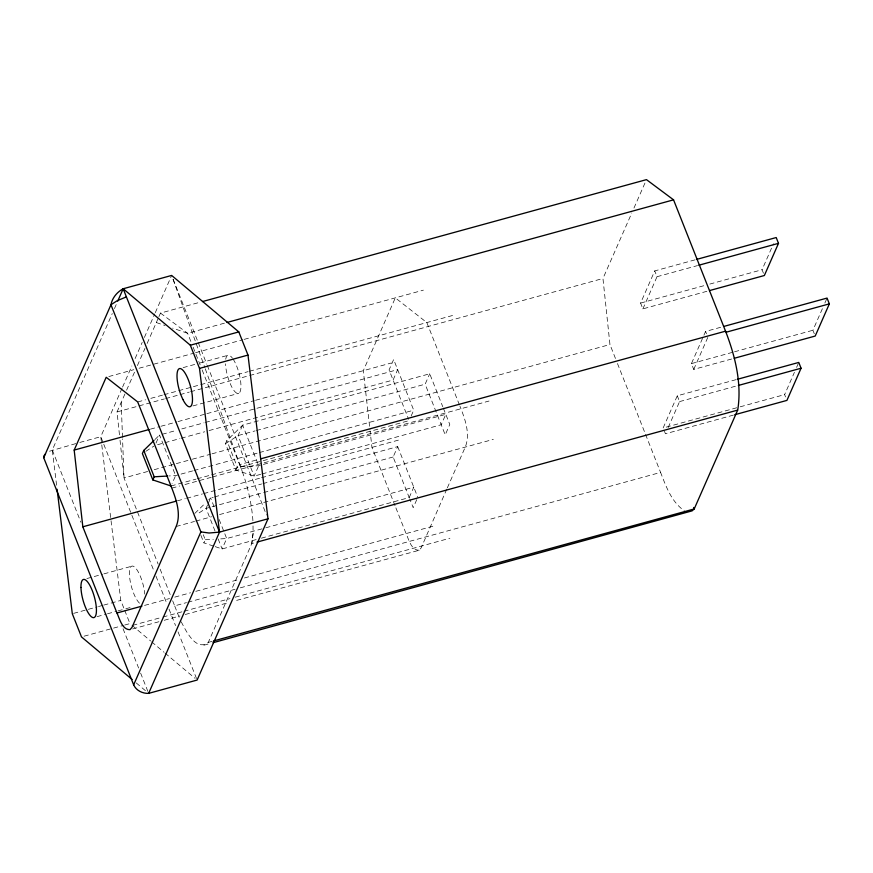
<?xml version="1.0" encoding="UTF-8"?>
<svg xmlns="http://www.w3.org/2000/svg" width="873" height="873" viewBox="0 0 873 873"><rect width="100%" height="100%" fill="white"/><g stroke="black" fill="none" stroke-linecap="round" stroke-linejoin="round"><path stroke-width="0.65" stroke-dasharray="4.37 3.27" d="M181.224 621.816C185.927 630.721 195.934 651.858 208.287 642.397L251.795 543.552L253.083 533.403L252.995 522.25M253.083 533.403L251.795 543.552L255.734 542.46M56.592 485.192L52.293 450.01L112.268 313.56M114.45 308.595L116.633 303.64M122.034 388.321L100.766 436.696L120.78 600.417L124.162 608.961M122.58 387.077L131.845 365.994M135.119 358.552L142.201 342.423M144.383 337.458L154.75 313.898M155.296 312.654L171.643 275.442M119.459 434.852L117.037 411.936L126.05 391.42M126.596 390.187L135.25 370.512M137.41 365.591L144.973 348.371M147.133 343.449L158.406 317.827M158.919 316.637L160.479 313.101L199.884 302.276M155.994 443.113L159.552 435.027L175.615 475.589L172.057 483.675M260.667 474.323L254.13 476.123L235.906 470.056L225.474 443.691L226.849 440.57L242.639 425.162L429.723 373.775L442.775 406.731M207.578 504.921L206.061 508.392L196.894 514.295M208.09 503.765L210.633 497.981L213.252 497.261M213.612 546.116L203.9 542.875L205.275 539.754L203.278 534.734M235.906 470.056L237.281 466.935L226.849 440.57M261.365 538.172L409.197 497.566L393.134 457.005L397.706 446.605L262.959 483.609M411.172 415.974L413.715 410.19L393.647 359.49L389.074 369.901L408.64 419.324M443.277 407.997L449.791 424.474L445.219 434.885L425.151 384.185L429.723 373.775M409.197 497.566L413.769 487.167L263.319 528.481M416.77 499.618L413.213 507.715L409.699 498.832M446.801 489.098L421.135 547.928L419.149 550.263L233.844 601.159M447.347 487.865L465.265 447.096C470.634 433.837 464.949 418.8 459.951 406.207M615.465 358.454L609.954 344.529L602.959 278.487L631.779 212.99M633.962 208.047L645.376 182.097M706.879 291.309L642.877 308.878L640.586 303.084L654.728 270.914L695.224 259.794M642.877 308.878L657.02 276.708L654.728 270.914M736.07 379.657L677.284 395.796L663.142 427.977L738.907 407.167M731.607 359.01L693.729 369.41L691.427 363.615L703.398 336.389M703.944 335.156L705.58 331.445L721.251 327.135M668.161 427.584L679.587 401.591L677.284 395.796M693.729 369.41L707.872 337.24M763.439 273.205L762.064 269.724L773.489 243.742M785.547 396.931L784.631 394.607L794.419 372.334M796.591 367.38L798.773 362.437M814.291 333.737L812.916 330.256L822.704 307.983M824.876 303.029L827.058 298.075M154.914 439.556L159.552 435.027M194.832 513.389L205.057 503.426M208.767 499.793L210.633 497.981L215.151 509.396M145.824 451.341L153.834 446.168M225.474 443.691L238.067 435.562L255.08 430.891M49.575 451.21L78.494 442.818M224.405 323.185L187.63 333.29L172.603 328.128M108.819 376.547L133.798 369.683M139.047 368.242L194.243 353.085M195.563 352.725L242.869 339.728M244.189 339.368L423.383 290.152M183.123 367.62L194.908 364.39M200.146 362.95L227.657 355.387M137.705 401.951L145.584 399.79M150.843 398.35L162.673 395.098M163.982 394.738L199.47 384.993M200.779 384.633L248.096 371.636M249.405 371.276L454.888 314.847M117.037 411.936L164.32 398.95M165.63 398.59L178.758 394.978M180.078 394.618L189.266 392.097M190.587 391.737L248.369 375.87M249.678 375.51L602.959 278.487M657.02 276.708L697.516 265.588M192.922 405.923L238.776 393.33M79.803 442.458L100.766 436.696L103.276 443.037M150.407 429.156L159.606 426.635M160.916 426.275L176.695 421.943M178.005 421.583L205.602 413.998M206.912 413.638L254.229 400.642M255.538 400.281L391.366 362.982M162.171 434.307L176.564 430.356M181.791 428.916L204.042 422.805M205.341 422.445L397.662 369.628L393.09 380.039L206.006 431.415M640.586 303.084L704.587 285.515M709.814 284.074L762.064 269.724M157.598 444.706L179.838 438.606M181.148 438.246L204.697 431.775M256.389 430.531L425.151 384.185M147.668 471.485L124.031 477.978L158.122 564.078M154.237 469.685L191.012 459.591M192.322 459.231L210.709 454.178M212.019 453.818L609.954 344.529M192.627 470.918L175.615 475.589L168.926 475.96M193.926 470.558L258.037 452.945M259.346 452.585L413.715 410.19M202.132 369.912L239.628 464.622L258.015 459.58M171.043 485.988L195.901 479.157M197.211 478.797L210.284 475.207M211.593 474.847L409.142 420.6M171.828 488.149L179.707 485.977M184.967 484.537L211.255 477.313M212.565 476.953L489.011 401.034M261.976 473.963L441.203 424.747L445.787 414.337L258.703 465.713L237.281 466.935M177.448 500.818L185.327 498.647M186.647 498.287L202.416 493.954M203.725 493.594L260.241 478.077M261.551 477.717L400.009 439.686M691.427 363.615L733.233 352.135M734.542 351.775L812.916 330.256M214.551 496.912L261.649 483.969M393.134 457.005L206.061 508.392L215.096 531.199M176.15 526.495L194.548 521.443M195.858 521.083L211.626 516.751M219.516 514.59L493.332 439.392M679.587 401.591L737.052 385.801M262.009 528.842L226.685 538.543L218.654 539.001M86.885 578.548L102.599 574.238M103.909 573.877L131.419 566.315M256.127 539.601L222.113 548.953L214.834 546.52M740.217 406.807L784.631 394.607M733.364 415.111L665.444 433.772L664.058 430.291M73.616 613.37L97.198 606.899M98.507 606.539L102.436 605.458M103.756 605.098L120.78 600.417M97.034 616.654L106.211 614.145M107.521 613.784L116.687 611.264M117.997 610.904L124.544 609.103M125.854 608.743L131.103 607.302M144.547 605.415L169.515 598.551M174.775 597.11L190.543 592.778M195.803 591.337L239.169 579.421M244.429 577.981L434.132 525.884M172.658 600.799L174.665 605.862L186.484 602.621M187.793 602.261L235.077 589.275M240.326 587.835L660.588 472.413C665.99 486.272 671.468 501.975 684.29 510.716M84.103 636.188L123.409 625.395M124.719 625.035L129.957 623.595L124.643 610.172M132.707 625.33L161.614 617.397M162.924 617.036L182.643 611.624M183.952 611.264L229.948 598.627M235.208 597.187L449.89 538.226M132.652 628.953L158.941 621.729M164.189 620.288L179.958 615.956M185.218 614.516L228.584 602.599M208.287 642.397L212.226 641.317M203.813 645.245L210.382 643.445M419.149 550.263C411.205 550.405 408.826 539.438 406.076 533.589L395.534 506.973M205.275 539.754L213.307 539.307M156.332 322.552L165.095 325.553M160.479 313.101L187.63 333.29L191.132 342.129M132.019 625.33L150.625 640.968M151.651 641.841L164.059 652.262M165.084 653.135L195.05 678.321M136.253 682.948L146.577 691.634M179.107 617.222L174.665 605.862M705.58 331.445L706.497 333.759M617.473 363.528L645.049 433.161M645.551 434.427L660.588 472.413M459.449 404.941L426.821 322.552L395.316 297.857L363.31 370.687L369.977 429.898M397.706 446.605L417.785 497.304M395.033 505.707L371.953 447.402L370.13 431.251M173.149 279.24L197.745 341.354M198.247 342.62L206.781 364.161M207.283 365.427L266.494 514.994M193.129 347.181L200.135 364.859M219.167 519.533L226.685 538.543L222.113 548.953L218.097 538.805M200.921 535.345L203.9 542.875M160.13 569.141L170.65 595.735M103.778 444.302L131.376 514.011M131.878 515.288L153.964 571.051M155.972 576.125L167.005 604.007M169.013 609.081L175.538 625.559M178.048 631.888L197.123 680.056M52.293 450.01L80.894 522.261M123.049 628.724L138.611 668.02M140.618 673.094L148.148 692.103M239.628 464.622C246.884 482.583 251.533 501.637 252.941 520.963M173.029 279.273L204.806 367.489M205.264 368.766L242.116 471.038M120.038 440.243L124.031 477.978L122.558 438.89M121.194 402.486L122.504 437.537M233.091 359.076A19.795 5.904 74.6 0 1 240.904 387.808A19.795 5.904 74.6 0 1 231.334 386.139L229.457 381.817A19.795 5.904 74.6 0 1 225.507 363.834M225.714 359.25A19.795 5.904 74.6 0 1 232.425 358.137M139.516 603.178A19.795 5.904 74.6 0 1 129.695 577.817A19.795 5.904 74.6 0 1 135.435 567.854A19.795 5.904 74.6 0 1 144.765 594.087M242.639 425.162L238.067 435.562L254.13 476.123L258.703 465.713L242.639 425.162"/><path stroke-width="1.31" d="M43.726 457.703L110.958 304.764C112.213 297.879 117.102 292.029 123.18 288.756L171.643 275.442L238.809 331.904L247.987 355.082L268 518.802L197.123 680.056L148.65 693.369C142.583 693.653 136.166 690.554 133.656 684.836L43.726 457.703L43.956 455.826L45.538 453.829M117.724 301.152L123.18 288.756L190.336 345.217L199.513 368.395L219.527 532.115L148.65 693.369M74.183 450.086L106.19 377.267L137.705 401.951L171.828 488.149C176.379 499.967 181.257 514.175 176.15 526.495L132.009 627.327L130.022 629.673C122.078 629.804 119.699 618.837 116.949 612.988L82.826 526.801L74.183 450.086L149.097 429.516M153.975 440.461L143.761 450.435L142.386 453.556L152.83 479.921L171.043 485.988M152.83 479.921L154.194 476.8L143.761 450.435M133.656 684.836L200.888 531.897L110.958 304.764L117.113 300.759L126.389 296.864M696.523 259.434L776.206 237.543L778.498 243.338L764.355 275.519L709.498 290.589M737.609 410.266L694.21 508.948L692.114 510.858L213.012 642.714M737.379 379.297L798.773 362.437L801.065 368.231L786.922 400.401L734.673 414.751M723.859 326.415L827.058 298.075L829.35 303.869L815.207 336.05L734.215 358.29M202.514 301.556L646.467 179.631L673.552 199.841L725.55 331.173C735.164 356.031 741.995 383.378 737.718 410.092L257.044 542.1M227.035 322.464L673.552 199.841M190.336 345.217L238.809 331.904M199.513 368.395L247.987 355.082M698.815 265.228L778.498 243.338M260.645 458.849L725.55 331.173M726.161 332.209L829.35 303.869M82.826 526.801L176.128 501.178M738.362 385.451L801.065 368.231M200.888 531.897L209.073 533.021L219.527 532.115L268 518.802M116.949 612.988L141.917 606.135M213.536 640.957L694.21 508.948L693.631 507.497M154.194 476.8L167.583 476.036M132.118 679.467L81.484 636.908L72.306 613.73L57.094 489.251M123.18 288.756L219.527 532.115M182.861 399.441L180.984 395.131A19.795 5.904 74.6 0 1 180.209 368.537A19.795 5.904 74.6 0 1 192.344 396.386A19.795 5.904 74.6 0 1 182.861 399.441M80.96 587.474A19.795 5.904 74.6 0 0 92.876 617.582A19.795 5.904 74.6 0 0 92.222 590.464A19.795 5.904 74.6 0 0 80.96 587.474"/></g></svg>
